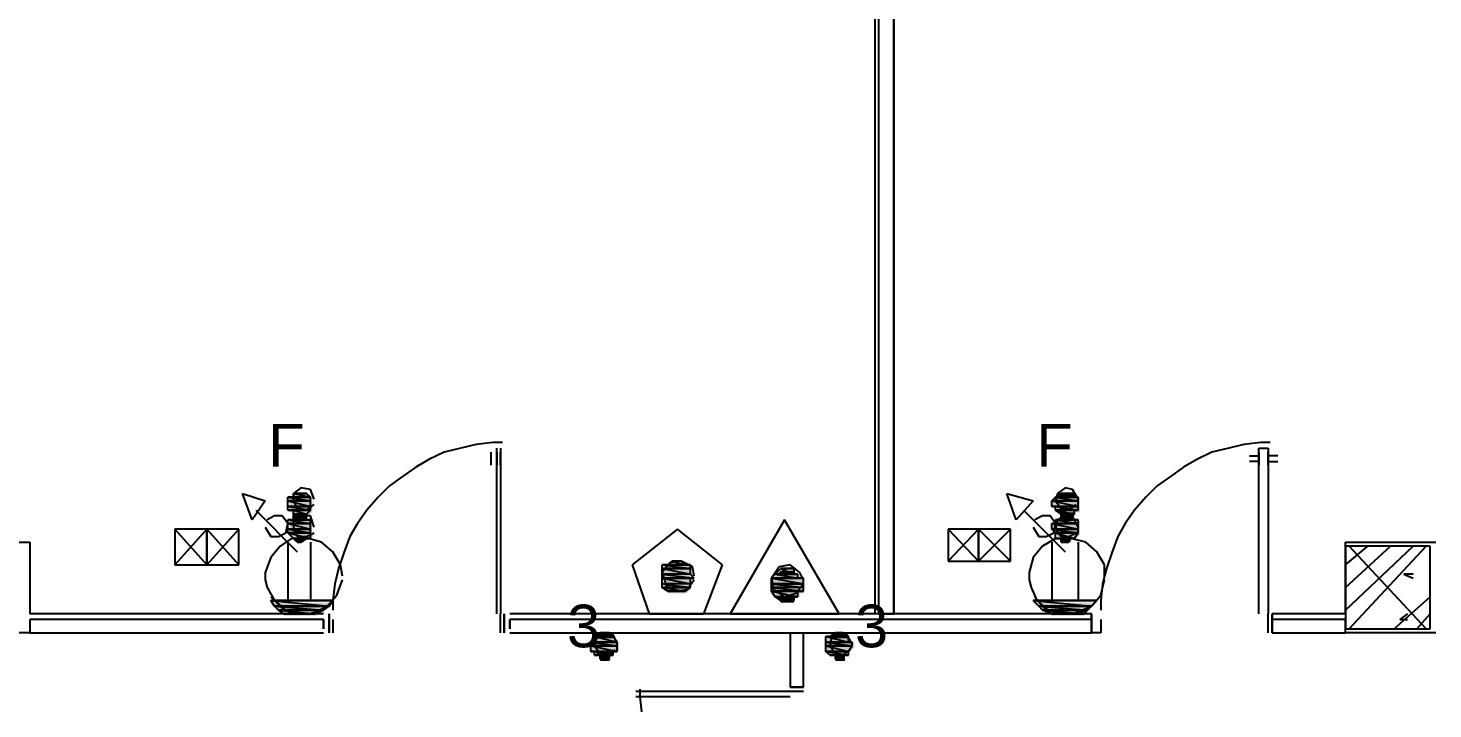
# Model space of a CAD drawing. Header units: millimetres. Extents: x 5 to 415, y 48 to 251.
# Drawn here: x 210.45 to 223.62, y 223.83 to 230.21 of the extents above; entities that cross this region are included whole.
import ezdxf

# ---------------------------------------------------------------- set-up
doc = ezdxf.new("R2010")
doc.units = ezdxf.units.MM
for name, color, linetype in [('H', 7, 'Continuous'), ('P', 7, 'Continuous'), ('T', 7, 'Continuous')]:
    doc.layers.add(name, color=color, linetype=linetype)

msp = doc.modelspace()

# ---------------------------------------------------------------- hatches: boundary and pattern name
at = {"layer": 'H', "linetype": 'Continuous'}
for points in [[(212.937, 225.813), (212.937, 225.848), (213.06, 225.848), (213.113, 225.813), (212.937, 225.813)], [(220.098, 225.813), (220.133, 225.848), (220.257, 225.848), (220.257, 225.813), (220.098, 225.813)], [(212.901, 225.76), (212.901, 225.813), (213.113, 225.813), (213.113, 225.76), (212.901, 225.76)], [(212.901, 225.725), (212.901, 225.76), (213.113, 225.76), (213.113, 225.725), (212.901, 225.725)], [(212.901, 225.672), (212.901, 225.725), (213.113, 225.725), (213.113, 225.672), (212.901, 225.672)], [(220.045, 225.76), (220.098, 225.813), (220.31, 225.813), (220.31, 225.76), (220.045, 225.76)], [(220.045, 225.725), (220.045, 225.76), (220.31, 225.76), (220.31, 225.725), (220.045, 225.725)], [(220.098, 225.672), (220.098, 225.725), (220.31, 225.725), (220.31, 225.672), (220.098, 225.672)], [(212.901, 225.548), (212.901, 225.601), (213.113, 225.601), (213.113, 225.548), (212.901, 225.548)], [(212.937, 225.637), (212.937, 225.672), (213.113, 225.672), (213.06, 225.637), (212.937, 225.637)], [(212.937, 225.601), (212.937, 225.637), (213.06, 225.637), (213.06, 225.601), (212.937, 225.601)], [(220.133, 225.637), (220.098, 225.672), (220.257, 225.672), (220.257, 225.637), (220.133, 225.637)], [(220.098, 225.548), (220.098, 225.601), (220.31, 225.601), (220.31, 225.548), (220.098, 225.548)], [(220.133, 225.601), (220.133, 225.637), (220.222, 225.637), (220.257, 225.601), (220.133, 225.601)], [(212.901, 225.513), (212.901, 225.548), (213.113, 225.548), (213.113, 225.513), (212.901, 225.513)], [(212.901, 225.46), (212.901, 225.513), (213.113, 225.513), (213.113, 225.46), (212.901, 225.46)], [(212.937, 225.425), (212.901, 225.46), (213.113, 225.46), (213.113, 225.425), (212.937, 225.425)], [(220.045, 225.513), (220.045, 225.548), (220.31, 225.548), (220.31, 225.513), (220.045, 225.513)], [(220.098, 225.46), (220.045, 225.513), (220.31, 225.513), (220.31, 225.46), (220.098, 225.46)], [(220.098, 225.425), (220.098, 225.46), (220.31, 225.46), (220.257, 225.425), (220.098, 225.425)], [(212.972, 225.39), (212.937, 225.425), (213.06, 225.425), (213.025, 225.39), (212.972, 225.39)], [(220.133, 225.39), (220.133, 225.425), (220.222, 225.425), (220.222, 225.39), (220.133, 225.39)], [(216.412, 225.125), (216.412, 225.178), (216.658, 225.178), (216.658, 225.125), (216.412, 225.125)], [(216.447, 225.178), (216.482, 225.213), (216.57, 225.213), (216.623, 225.178), (216.447, 225.178)], [(216.412, 225.09), (216.412, 225.125), (216.658, 225.125), (216.658, 225.09), (216.412, 225.09)], [(216.412, 225.037), (216.412, 225.09), (216.658, 225.09), (216.694, 225.037), (216.412, 225.037)], [(216.412, 225.002), (216.412, 225.037), (216.658, 225.037), (216.658, 225.002), (216.412, 225.002)], [(217.417, 225.037), (217.47, 225.09), (217.682, 225.09), (217.682, 225.037), (217.417, 225.037)], [(217.417, 225.002), (217.417, 225.037), (217.717, 225.037), (217.717, 225.002), (217.417, 225.002)], [(217.47, 225.09), (217.505, 225.125), (217.629, 225.125), (217.629, 225.09), (217.47, 225.09)], [(216.412, 224.966), (216.412, 225.002), (216.658, 225.002), (216.658, 224.966), (216.412, 224.966)], [(216.447, 224.913), (216.412, 224.966), (216.658, 224.966), (216.623, 224.913), (216.447, 224.913)], [(217.417, 224.966), (217.417, 225.002), (217.717, 225.002), (217.717, 224.966), (217.417, 224.966)], [(217.417, 224.913), (217.417, 224.966), (217.717, 224.966), (217.717, 224.913), (217.417, 224.913)], [(217.47, 224.878), (217.417, 224.913), (217.682, 224.913), (217.682, 224.878), (217.47, 224.878)], [(212.76, 224.79), (212.725, 224.825), (213.307, 224.825), (213.272, 224.79), (212.76, 224.79)], [(212.813, 224.755), (212.76, 224.79), (213.272, 224.79), (213.237, 224.755), (212.813, 224.755)], [(217.505, 224.825), (217.47, 224.878), (217.629, 224.878), (217.629, 224.825), (217.505, 224.825)], [(219.922, 224.79), (219.869, 224.825), (220.468, 224.825), (220.433, 224.79), (219.922, 224.79)], [(219.957, 224.755), (219.922, 224.79), (220.433, 224.79), (220.38, 224.755), (219.957, 224.755)], [(212.848, 224.702), (212.813, 224.755), (213.237, 224.755), (213.148, 224.702), (212.848, 224.702)], [(220.045, 224.702), (219.957, 224.755), (220.38, 224.755), (220.345, 224.702), (220.045, 224.702)], [(215.777, 224.49), (215.812, 224.543), (215.9, 224.543), (215.935, 224.49), (215.777, 224.49)], [(217.981, 224.49), (218.017, 224.543), (218.105, 224.543), (218.14, 224.49), (217.981, 224.49)], [(215.724, 224.455), (215.777, 224.49), (215.935, 224.49), (215.988, 224.455), (215.724, 224.455)], [(215.724, 224.402), (215.724, 224.455), (215.988, 224.455), (215.988, 224.402), (215.724, 224.402)], [(215.724, 224.367), (215.724, 224.402), (215.988, 224.402), (215.988, 224.367), (215.724, 224.367)], [(217.928, 224.455), (217.928, 224.49), (218.14, 224.49), (218.14, 224.455), (217.928, 224.455)], [(217.928, 224.402), (217.928, 224.455), (218.193, 224.455), (218.193, 224.402), (217.928, 224.402)], [(217.928, 224.367), (217.928, 224.402), (218.193, 224.402), (218.14, 224.367), (217.928, 224.367)], [(215.777, 224.331), (215.777, 224.367), (215.935, 224.367), (215.935, 224.331), (215.777, 224.331)], [(215.812, 224.278), (215.812, 224.331), (215.9, 224.331), (215.9, 224.278), (215.812, 224.278)], [(217.981, 224.331), (217.928, 224.367), (218.14, 224.367), (218.14, 224.331), (217.981, 224.331)], [(218.017, 224.278), (218.017, 224.331), (218.105, 224.331), (218.105, 224.278), (218.017, 224.278)]]:
    msp.add_hatch(color=256, dxfattribs=at).paths.add_polyline_path(points)

# ---------------------------------------------------------------- linework, layer by layer
at = {"layer": 'P'}
for points in [[(218.387, 237.155), (218.387, 224.719)], [(218.422, 237.155), (218.422, 224.719)], [(218.563, 224.719), (218.563, 237.155)], [(218.563, 237.155), (218.563, 224.719)], [(214.348, 226.236), (214.207, 226.166)], [(214.507, 226.272), (214.348, 226.236)], [(214.648, 226.307), (214.507, 226.272)], [(214.806, 226.325), (214.648, 226.307)], [(214.789, 226.113), (214.789, 226.236)], [(214.895, 226.325), (214.806, 226.325)], [(214.842, 224.719), (214.842, 226.272)], [(214.842, 224.719), (214.842, 226.272)], [(214.842, 226.236), (214.842, 226.113)], [(214.877, 226.272), (214.877, 224.719)], [(214.877, 226.272), (214.877, 224.719)], [(214.877, 226.113), (214.877, 226.236)], [(214.877, 226.236), (214.877, 226.113)], [(221.544, 226.236), (221.403, 226.166)], [(221.703, 226.272), (221.544, 226.236)], [(221.844, 226.307), (221.703, 226.272)], [(222.003, 226.325), (221.844, 226.307)], [(221.985, 224.719), (221.985, 226.272)], [(221.985, 226.272), (222.074, 226.272)], [(221.985, 224.719), (221.985, 226.272)], [(221.985, 226.272), (222.074, 226.272)], [(221.985, 226.113), (221.985, 226.236)], [(221.985, 226.236), (221.985, 226.113)], [(222.091, 226.325), (222.003, 226.325)], [(222.074, 226.272), (222.074, 224.719)], [(222.074, 226.272), (222.074, 224.719)], [(222.074, 226.113), (222.074, 226.236)], [(222.074, 226.236), (222.074, 226.113)], [(214.083, 226.095), (213.96, 226.007)], [(214.207, 226.166), (214.083, 226.095)], [(221.28, 226.095), (221.156, 226.007)], [(221.403, 226.166), (221.28, 226.095)], [(221.897, 226.201), (221.985, 226.201)], [(221.985, 226.148), (221.897, 226.148)], [(222.162, 226.201), (222.074, 226.201)], [(222.074, 226.148), (222.162, 226.148)], [(213.96, 226.007), (213.836, 225.919)], [(221.156, 226.007), (221.033, 225.919)], [(212.46, 225.848), (212.672, 225.778)], [(212.549, 225.601), (212.46, 225.848)], [(213.007, 225.901), (212.937, 225.848)], [(212.937, 225.848), (212.937, 225.778)], [(213.06, 225.848), (212.937, 225.848)], [(212.937, 225.848), (212.972, 225.848)], [(213.06, 225.848), (212.937, 225.848)], [(212.937, 225.848), (213.06, 225.848)], [(212.937, 225.848), (213.06, 225.848)], [(213.06, 225.848), (212.937, 225.848)], [(213.06, 225.848), (212.937, 225.848)], [(212.937, 225.848), (213.095, 225.813)], [(212.937, 225.848), (213.095, 225.813)], [(212.937, 225.813), (212.937, 225.848)], [(212.972, 225.848), (213.007, 225.848)], [(213.007, 225.848), (212.972, 225.848)], [(213.007, 225.848), (212.972, 225.848)], [(212.972, 225.848), (213.007, 225.848)], [(212.972, 225.848), (213.06, 225.848)], [(213.095, 225.884), (213.007, 225.901)], [(213.007, 225.848), (213.06, 225.848)], [(213.06, 225.848), (213.007, 225.848)], [(213.06, 225.848), (213.06, 225.848)], [(213.06, 225.848), (213.06, 225.848)], [(213.095, 225.813), (213.06, 225.848)], [(213.131, 225.795), (213.095, 225.884)], [(213.836, 225.919), (213.73, 225.813)], [(219.622, 225.848), (219.869, 225.778)], [(219.71, 225.601), (219.622, 225.848)], [(220.098, 225.848), (220.08, 225.778)], [(220.08, 225.813), (220.133, 225.848)], [(220.169, 225.901), (220.098, 225.848)], [(220.169, 225.848), (220.133, 225.848)], [(220.133, 225.848), (220.169, 225.848)], [(220.204, 225.848), (220.133, 225.848)], [(220.133, 225.848), (220.204, 225.848)], [(220.133, 225.848), (220.204, 225.848)], [(220.204, 225.848), (220.133, 225.848)], [(220.257, 225.848), (220.133, 225.848)], [(220.133, 225.848), (220.257, 225.848)], [(220.257, 225.848), (220.133, 225.848)], [(220.133, 225.848), (220.204, 225.848)], [(220.257, 225.848), (220.133, 225.848)], [(220.133, 225.848), (220.257, 225.813)], [(220.133, 225.848), (220.257, 225.813)], [(220.239, 225.884), (220.169, 225.901)], [(220.204, 225.848), (220.204, 225.848)], [(220.204, 225.848), (220.204, 225.848)], [(220.204, 225.848), (220.204, 225.848)], [(220.204, 225.848), (220.204, 225.848)], [(220.204, 225.848), (220.257, 225.848)], [(220.292, 225.795), (220.239, 225.884)], [(220.257, 225.813), (220.257, 225.848)], [(221.033, 225.919), (220.927, 225.813)], [(212.672, 225.778), (212.549, 225.601)], [(212.937, 225.813), (212.884, 225.813)], [(212.884, 225.813), (213.095, 225.813)], [(213.095, 225.813), (212.884, 225.813)], [(212.884, 225.813), (213.095, 225.813)], [(213.095, 225.813), (212.884, 225.813)], [(212.884, 225.813), (213.095, 225.813)], [(213.095, 225.813), (212.884, 225.813)], [(212.884, 225.813), (213.095, 225.778)], [(212.884, 225.813), (213.095, 225.778)], [(212.884, 225.778), (212.884, 225.813)], [(213.095, 225.778), (212.884, 225.778)], [(213.095, 225.778), (212.884, 225.778)], [(212.884, 225.778), (213.095, 225.778)], [(212.884, 225.778), (213.095, 225.778)], [(213.095, 225.778), (212.884, 225.778)], [(213.095, 225.778), (212.884, 225.778)], [(212.884, 225.778), (213.095, 225.725)], [(212.884, 225.778), (213.095, 225.725)], [(212.884, 225.725), (212.884, 225.778)], [(213.095, 225.725), (212.884, 225.725)], [(213.095, 225.725), (212.884, 225.725)], [(212.884, 225.725), (213.095, 225.725)], [(212.884, 225.725), (213.095, 225.725)], [(213.095, 225.725), (212.884, 225.725)], [(213.095, 225.725), (212.884, 225.725)], [(212.884, 225.725), (213.095, 225.69)], [(212.884, 225.725), (213.095, 225.69)], [(212.884, 225.69), (212.884, 225.725)], [(213.095, 225.813), (212.937, 225.813)], [(213.095, 225.813), (212.937, 225.813)], [(212.937, 225.813), (213.095, 225.813)], [(213.095, 225.813), (212.937, 225.813)], [(212.937, 225.778), (212.972, 225.707)], [(212.972, 225.707), (213.06, 225.69)], [(213.06, 225.69), (213.131, 225.743)], [(213.095, 225.813), (213.095, 225.813)], [(213.095, 225.813), (213.095, 225.813)], [(213.095, 225.778), (213.095, 225.813)], [(213.095, 225.778), (213.095, 225.778)], [(213.095, 225.778), (213.095, 225.778)], [(213.095, 225.725), (213.095, 225.778)], [(213.095, 225.725), (213.095, 225.725)], [(213.095, 225.725), (213.095, 225.725)], [(213.095, 225.69), (213.095, 225.725)], [(213.73, 225.813), (213.625, 225.69)], [(219.869, 225.778), (219.71, 225.601)], [(220.045, 225.778), (220.08, 225.813)], [(220.292, 225.778), (220.045, 225.778)], [(220.292, 225.778), (220.045, 225.778)], [(220.045, 225.778), (220.292, 225.778)], [(220.045, 225.778), (220.292, 225.778)], [(220.292, 225.778), (220.045, 225.778)], [(220.292, 225.778), (220.045, 225.778)], [(220.045, 225.778), (220.292, 225.725)], [(220.045, 225.778), (220.292, 225.725)], [(220.045, 225.725), (220.045, 225.778)], [(220.292, 225.725), (220.045, 225.725)], [(220.292, 225.725), (220.045, 225.725)], [(220.045, 225.725), (220.08, 225.725)], [(220.045, 225.725), (220.292, 225.725)], [(220.292, 225.725), (220.045, 225.725)], [(220.257, 225.813), (220.08, 225.813)], [(220.292, 225.813), (220.08, 225.813)], [(220.08, 225.813), (220.292, 225.813)], [(220.08, 225.813), (220.292, 225.813)], [(220.292, 225.813), (220.08, 225.813)], [(220.292, 225.813), (220.08, 225.813)], [(220.08, 225.813), (220.292, 225.813)], [(220.292, 225.813), (220.08, 225.813)], [(220.08, 225.813), (220.257, 225.813)], [(220.292, 225.813), (220.08, 225.813)], [(220.08, 225.813), (220.292, 225.778)], [(220.08, 225.813), (220.292, 225.778)], [(220.08, 225.778), (220.133, 225.707)], [(220.08, 225.725), (220.292, 225.725)], [(220.292, 225.725), (220.08, 225.725)], [(220.08, 225.725), (220.292, 225.69)], [(220.08, 225.725), (220.292, 225.69)], [(220.08, 225.69), (220.08, 225.725)], [(220.133, 225.707), (220.204, 225.69)], [(220.204, 225.69), (220.274, 225.743)], [(220.257, 225.813), (220.292, 225.813)], [(220.292, 225.813), (220.292, 225.813)], [(220.292, 225.813), (220.292, 225.813)], [(220.292, 225.778), (220.292, 225.813)], [(220.292, 225.778), (220.292, 225.778)], [(220.292, 225.778), (220.292, 225.778)], [(220.292, 225.725), (220.292, 225.778)], [(220.292, 225.725), (220.292, 225.725)], [(220.292, 225.69), (220.292, 225.725)], [(220.927, 225.813), (220.821, 225.69)], [(212.584, 225.69), (212.972, 225.302)], [(212.76, 225.637), (212.69, 225.601)], [(212.831, 225.637), (212.76, 225.637)], [(212.884, 225.566), (212.831, 225.637)], [(212.866, 225.478), (212.884, 225.566)], [(213.095, 225.69), (212.884, 225.69)], [(213.095, 225.69), (212.884, 225.69)], [(212.884, 225.69), (212.937, 225.69)], [(212.884, 225.69), (213.095, 225.69)], [(213.095, 225.69), (212.884, 225.69)], [(213.095, 225.601), (212.884, 225.601)], [(212.884, 225.601), (212.937, 225.601)], [(213.095, 225.601), (212.884, 225.601)], [(212.884, 225.601), (213.095, 225.566)], [(212.884, 225.601), (213.095, 225.566)], [(212.884, 225.566), (212.884, 225.601)], [(213.095, 225.566), (212.884, 225.566)], [(213.095, 225.566), (212.884, 225.566)], [(212.884, 225.566), (213.095, 225.566)], [(212.884, 225.566), (213.095, 225.566)], [(213.095, 225.566), (212.884, 225.566)], [(213.095, 225.566), (212.884, 225.566)], [(212.884, 225.566), (213.095, 225.513)], [(212.884, 225.566), (213.095, 225.513)], [(212.884, 225.513), (212.884, 225.566)], [(212.937, 225.69), (213.095, 225.69)], [(213.095, 225.69), (212.937, 225.69)], [(212.937, 225.69), (213.06, 225.654)], [(212.937, 225.69), (213.06, 225.654)], [(212.937, 225.654), (212.937, 225.69)], [(213.06, 225.654), (212.937, 225.654)], [(212.937, 225.654), (212.972, 225.654)], [(213.06, 225.654), (212.937, 225.654)], [(212.937, 225.654), (213.06, 225.601)], [(212.937, 225.654), (213.06, 225.601)], [(212.937, 225.601), (212.937, 225.654)], [(213.06, 225.654), (212.937, 225.654)], [(213.06, 225.654), (212.937, 225.654)], [(212.937, 225.654), (213.06, 225.654)], [(212.937, 225.654), (213.06, 225.654)], [(213.06, 225.654), (212.937, 225.654)], [(213.06, 225.654), (212.937, 225.654)], [(212.937, 225.654), (213.007, 225.654)], [(212.937, 225.654), (213.007, 225.654)], [(212.972, 225.654), (212.937, 225.654)], [(213.007, 225.637), (212.937, 225.601)], [(212.937, 225.601), (212.937, 225.513)], [(213.06, 225.601), (212.937, 225.601)], [(213.095, 225.601), (212.937, 225.601)], [(212.937, 225.601), (213.095, 225.601)], [(213.095, 225.601), (212.937, 225.601)], [(212.937, 225.601), (213.06, 225.601)], [(213.095, 225.601), (212.937, 225.601)], [(212.937, 225.601), (213.095, 225.601)], [(212.937, 225.601), (213.095, 225.601)], [(212.972, 225.654), (213.007, 225.654)], [(213.007, 225.654), (212.972, 225.654)], [(213.007, 225.654), (212.972, 225.654)], [(212.972, 225.654), (213.007, 225.654)], [(212.972, 225.654), (213.06, 225.654)], [(213.007, 225.654), (212.972, 225.654)], [(212.972, 225.654), (213.007, 225.654)], [(213.007, 225.654), (212.972, 225.654)], [(213.007, 225.654), (213.06, 225.654)], [(213.06, 225.654), (213.007, 225.654)], [(213.007, 225.654), (213.06, 225.654)], [(213.007, 225.654), (213.007, 225.654)], [(213.007, 225.654), (213.007, 225.654)], [(213.095, 225.637), (213.007, 225.637)], [(213.06, 225.654), (213.095, 225.69)], [(213.06, 225.601), (213.06, 225.654)], [(213.06, 225.654), (213.06, 225.654)], [(213.06, 225.654), (213.06, 225.654)], [(213.06, 225.601), (213.095, 225.601)], [(213.095, 225.69), (213.095, 225.69)], [(213.131, 225.531), (213.095, 225.637)], [(213.095, 225.601), (213.095, 225.601)], [(213.095, 225.566), (213.095, 225.601)], [(213.095, 225.566), (213.095, 225.566)], [(213.095, 225.566), (213.095, 225.566)], [(213.095, 225.513), (213.095, 225.566)], [(213.536, 225.566), (213.466, 225.443)], [(213.625, 225.69), (213.536, 225.566)], [(217.54, 225.601), (217.029, 224.719)], [(218.052, 224.719), (217.54, 225.601)], [(219.781, 225.69), (220.169, 225.302)], [(219.957, 225.637), (219.886, 225.601)], [(220.028, 225.637), (219.957, 225.637)], [(220.08, 225.566), (220.028, 225.637)], [(220.08, 225.566), (220.045, 225.566)], [(220.045, 225.566), (220.292, 225.566)], [(220.292, 225.566), (220.045, 225.566)], [(220.045, 225.566), (220.292, 225.513)], [(220.045, 225.566), (220.292, 225.513)], [(220.045, 225.513), (220.045, 225.566)], [(220.063, 225.478), (220.08, 225.566)], [(220.292, 225.69), (220.08, 225.69)], [(220.257, 225.69), (220.08, 225.69)], [(220.08, 225.69), (220.257, 225.69)], [(220.257, 225.69), (220.08, 225.69)], [(220.08, 225.69), (220.292, 225.69)], [(220.257, 225.69), (220.08, 225.69)], [(220.08, 225.69), (220.257, 225.654)], [(220.08, 225.69), (220.257, 225.654)], [(220.133, 225.654), (220.08, 225.69)], [(220.098, 225.601), (220.08, 225.513)], [(220.133, 225.601), (220.08, 225.601)], [(220.08, 225.601), (220.257, 225.601)], [(220.292, 225.601), (220.08, 225.601)], [(220.08, 225.601), (220.292, 225.601)], [(220.292, 225.601), (220.08, 225.601)], [(220.08, 225.601), (220.257, 225.601)], [(220.292, 225.601), (220.08, 225.601)], [(220.08, 225.601), (220.292, 225.566)], [(220.08, 225.601), (220.292, 225.566)], [(220.08, 225.566), (220.08, 225.601)], [(220.292, 225.566), (220.08, 225.566)], [(220.292, 225.566), (220.08, 225.566)], [(220.08, 225.566), (220.292, 225.566)], [(220.292, 225.566), (220.08, 225.566)], [(220.169, 225.637), (220.098, 225.601)], [(220.169, 225.654), (220.133, 225.654)], [(220.133, 225.654), (220.169, 225.654)], [(220.204, 225.654), (220.133, 225.654)], [(220.133, 225.654), (220.204, 225.654)], [(220.133, 225.654), (220.204, 225.654)], [(220.204, 225.654), (220.133, 225.654)], [(220.204, 225.654), (220.133, 225.654)], [(220.133, 225.654), (220.257, 225.601)], [(220.133, 225.654), (220.257, 225.601)], [(220.133, 225.601), (220.133, 225.654)], [(220.257, 225.654), (220.133, 225.654)], [(220.204, 225.654), (220.133, 225.654)], [(220.133, 225.654), (220.204, 225.654)], [(220.133, 225.654), (220.204, 225.654)], [(220.204, 225.654), (220.133, 225.654)], [(220.204, 225.654), (220.133, 225.654)], [(220.133, 225.654), (220.204, 225.654)], [(220.204, 225.654), (220.133, 225.654)], [(220.133, 225.654), (220.257, 225.654)], [(220.169, 225.654), (220.133, 225.654)], [(220.133, 225.654), (220.169, 225.654)], [(220.257, 225.601), (220.133, 225.601)], [(220.257, 225.601), (220.133, 225.601)], [(220.133, 225.601), (220.257, 225.601)], [(220.257, 225.601), (220.133, 225.601)], [(220.169, 225.654), (220.204, 225.654)], [(220.204, 225.654), (220.169, 225.654)], [(220.239, 225.637), (220.169, 225.637)], [(220.204, 225.654), (220.204, 225.654)], [(220.204, 225.654), (220.204, 225.654)], [(220.204, 225.654), (220.204, 225.654)], [(220.204, 225.654), (220.204, 225.654)], [(220.257, 225.601), (220.204, 225.654)], [(220.204, 225.654), (220.204, 225.654)], [(220.204, 225.654), (220.204, 225.654)], [(220.257, 225.654), (220.204, 225.654)], [(220.292, 225.531), (220.239, 225.637)], [(220.292, 225.69), (220.257, 225.69)], [(220.257, 225.654), (220.257, 225.69)], [(220.257, 225.601), (220.257, 225.601)], [(220.257, 225.601), (220.292, 225.601)], [(220.292, 225.566), (220.292, 225.601)], [(220.292, 225.566), (220.292, 225.566)], [(220.292, 225.513), (220.292, 225.566)], [(220.733, 225.566), (220.663, 225.443)], [(220.821, 225.69), (220.733, 225.566)], [(212.125, 225.513), (211.825, 225.513)], [(211.825, 225.513), (211.825, 225.178)], [(211.825, 225.513), (212.125, 225.178)], [(212.125, 225.513), (211.825, 225.178)], [(212.425, 225.513), (212.125, 225.513)], [(212.125, 225.513), (212.125, 225.178)], [(212.125, 225.513), (212.425, 225.178)], [(212.425, 225.513), (212.125, 225.178)], [(212.125, 225.178), (212.125, 225.513)], [(212.425, 225.178), (212.425, 225.513)], [(212.672, 225.531), (212.725, 225.443)], [(212.725, 225.443), (212.796, 225.443)], [(212.796, 225.443), (212.866, 225.478)], [(213.095, 225.513), (212.884, 225.513)], [(213.095, 225.513), (212.884, 225.513)], [(212.884, 225.513), (213.095, 225.513)], [(212.884, 225.513), (213.095, 225.513)], [(213.095, 225.513), (212.884, 225.513)], [(213.095, 225.513), (212.884, 225.513)], [(212.884, 225.513), (213.095, 225.478)], [(212.884, 225.513), (213.095, 225.478)], [(212.884, 225.478), (212.884, 225.513)], [(213.095, 225.478), (212.884, 225.478)], [(213.095, 225.478), (212.884, 225.478)], [(212.884, 225.478), (213.095, 225.478)], [(212.884, 225.478), (213.095, 225.478)], [(213.095, 225.478), (212.884, 225.478)], [(213.095, 225.478), (212.884, 225.478)], [(212.884, 225.478), (213.095, 225.425)], [(212.884, 225.478), (213.095, 225.425)], [(212.937, 225.425), (212.884, 225.478)], [(212.937, 225.513), (212.972, 225.443)], [(212.972, 225.443), (213.06, 225.443)], [(213.06, 225.443), (213.131, 225.478)], [(213.095, 225.513), (213.095, 225.513)], [(213.095, 225.513), (213.095, 225.513)], [(213.095, 225.478), (213.095, 225.513)], [(213.095, 225.478), (213.095, 225.478)], [(213.095, 225.478), (213.095, 225.478)], [(213.095, 225.425), (213.095, 225.478)], [(213.466, 225.443), (213.413, 225.302)], [(216.535, 225.513), (216.112, 225.178)], [(216.958, 225.178), (216.535, 225.513)], [(219.357, 225.513), (219.075, 225.513)], [(219.075, 225.513), (219.075, 225.213)], [(219.075, 225.513), (219.357, 225.213)], [(219.357, 225.513), (219.075, 225.213)], [(219.657, 225.513), (219.357, 225.513)], [(219.357, 225.513), (219.357, 225.213)], [(219.357, 225.513), (219.657, 225.213)], [(219.657, 225.513), (219.357, 225.213)], [(219.357, 225.213), (219.357, 225.513)], [(219.657, 225.213), (219.657, 225.513)], [(219.869, 225.531), (219.922, 225.443)], [(219.922, 225.443), (219.992, 225.443)], [(219.992, 225.443), (220.063, 225.478)], [(220.292, 225.513), (220.045, 225.513)], [(220.292, 225.513), (220.045, 225.513)], [(220.045, 225.513), (220.292, 225.513)], [(220.045, 225.513), (220.292, 225.513)], [(220.292, 225.513), (220.045, 225.513)], [(220.292, 225.513), (220.045, 225.513)], [(220.045, 225.513), (220.292, 225.478)], [(220.045, 225.513), (220.292, 225.478)], [(220.08, 225.478), (220.045, 225.513)], [(220.08, 225.513), (220.133, 225.443)], [(220.292, 225.478), (220.08, 225.478)], [(220.292, 225.478), (220.08, 225.478)], [(220.08, 225.478), (220.292, 225.478)], [(220.08, 225.478), (220.292, 225.478)], [(220.292, 225.478), (220.08, 225.478)], [(220.292, 225.478), (220.08, 225.478)], [(220.08, 225.478), (220.257, 225.425)], [(220.08, 225.478), (220.257, 225.425)], [(220.08, 225.425), (220.08, 225.478)], [(220.133, 225.443), (220.204, 225.443)], [(220.204, 225.443), (220.274, 225.478)], [(220.257, 225.425), (220.292, 225.478)], [(220.292, 225.513), (220.292, 225.513)], [(220.292, 225.513), (220.292, 225.513)], [(220.292, 225.478), (220.292, 225.513)], [(220.292, 225.478), (220.292, 225.478)], [(220.292, 225.478), (220.292, 225.478)], [(220.663, 225.443), (220.61, 225.302)], [(209.832, 225.39), (210.467, 225.39)], [(210.467, 225.39), (210.467, 224.719)], [(212.813, 225.354), (212.725, 225.249)], [(212.813, 225.354), (212.725, 225.249)], [(212.919, 225.425), (212.813, 225.354)], [(212.919, 225.425), (212.813, 225.354)], [(212.884, 225.39), (212.884, 224.843)], [(212.99, 225.425), (212.919, 225.425)], [(212.99, 225.425), (212.919, 225.425)], [(213.095, 225.425), (212.937, 225.425)], [(213.06, 225.425), (212.937, 225.425)], [(212.937, 225.425), (213.06, 225.425)], [(212.937, 225.425), (213.06, 225.425)], [(213.06, 225.425), (212.937, 225.425)], [(213.06, 225.425), (212.937, 225.425)], [(212.937, 225.425), (213.06, 225.425)], [(213.06, 225.425), (212.937, 225.425)], [(212.937, 225.425), (213.095, 225.425)], [(213.06, 225.425), (212.937, 225.425)], [(212.937, 225.425), (213.007, 225.39)], [(212.937, 225.425), (213.007, 225.39)], [(212.972, 225.39), (212.937, 225.425)], [(213.007, 225.39), (212.972, 225.39)], [(212.972, 225.39), (213.007, 225.39)], [(213.007, 225.39), (212.972, 225.39)], [(213.078, 225.425), (212.99, 225.425)], [(213.078, 225.425), (212.99, 225.425)], [(213.007, 225.39), (213.06, 225.425)], [(213.007, 225.39), (213.007, 225.39)], [(213.007, 225.39), (213.007, 225.39)], [(213.06, 225.425), (213.06, 225.425)], [(213.06, 225.425), (213.06, 225.425)], [(213.095, 225.425), (213.06, 225.425)], [(213.201, 225.39), (213.078, 225.425)], [(213.201, 225.39), (213.078, 225.425)], [(213.095, 225.39), (213.095, 224.843)], [(213.307, 225.302), (213.201, 225.39)], [(213.307, 225.302), (213.201, 225.39)], [(213.378, 225.178), (213.307, 225.302)], [(213.378, 225.178), (213.307, 225.302)], [(213.413, 225.302), (213.36, 225.143)], [(219.957, 225.354), (219.869, 225.249)], [(219.957, 225.354), (219.869, 225.249)], [(220.08, 225.425), (219.957, 225.354)], [(220.08, 225.425), (219.957, 225.354)], [(220.045, 225.39), (220.045, 224.843)], [(220.151, 225.425), (220.08, 225.425)], [(220.151, 225.425), (220.08, 225.425)], [(220.257, 225.425), (220.08, 225.425)], [(220.257, 225.425), (220.08, 225.425)], [(220.08, 225.425), (220.133, 225.425)], [(220.08, 225.425), (220.257, 225.425)], [(220.257, 225.425), (220.08, 225.425)], [(220.133, 225.425), (220.257, 225.425)], [(220.204, 225.425), (220.133, 225.425)], [(220.133, 225.425), (220.204, 225.425)], [(220.204, 225.425), (220.133, 225.425)], [(220.133, 225.425), (220.257, 225.425)], [(220.204, 225.425), (220.133, 225.425)], [(220.133, 225.425), (220.204, 225.39)], [(220.133, 225.425), (220.204, 225.39)], [(220.133, 225.39), (220.133, 225.425)], [(220.204, 225.39), (220.133, 225.39)], [(220.169, 225.39), (220.133, 225.39)], [(220.133, 225.39), (220.169, 225.39)], [(220.222, 225.425), (220.151, 225.425)], [(220.222, 225.425), (220.151, 225.425)], [(220.169, 225.39), (220.204, 225.39)], [(220.204, 225.39), (220.169, 225.39)], [(220.257, 225.425), (220.204, 225.425)], [(220.204, 225.39), (220.204, 225.425)], [(220.363, 225.39), (220.222, 225.425)], [(220.363, 225.39), (220.222, 225.425)], [(220.257, 225.425), (220.257, 225.425)], [(220.292, 225.39), (220.292, 224.843)], [(220.468, 225.302), (220.363, 225.39)], [(220.468, 225.302), (220.363, 225.39)], [(220.539, 225.178), (220.468, 225.302)], [(220.539, 225.178), (220.468, 225.302)], [(220.61, 225.302), (220.557, 225.143)], [(222.797, 224.719), (222.797, 225.39)], [(222.797, 225.39), (223.643, 225.39)], [(222.797, 225.178), (223.008, 225.354)], [(222.797, 224.966), (223.22, 225.354)], [(222.797, 224.755), (223.432, 225.354)], [(222.797, 225.354), (222.797, 224.578)], [(223.591, 225.354), (222.797, 225.354)], [(223.555, 224.578), (222.832, 225.354)], [(222.832, 224.578), (223.555, 225.354)], [(223.591, 224.578), (223.591, 225.354)], [(211.825, 225.178), (212.125, 225.178)], [(212.125, 225.178), (212.425, 225.178)], [(212.725, 225.249), (212.672, 225.108)], [(212.725, 225.249), (212.672, 225.108)], [(213.395, 225.072), (213.378, 225.178)], [(213.395, 225.072), (213.378, 225.178)], [(216.112, 225.178), (216.27, 224.719)], [(216.464, 225.196), (216.394, 225.108)], [(216.658, 225.178), (216.394, 225.178)], [(216.394, 225.178), (216.447, 225.178)], [(216.658, 225.178), (216.394, 225.178)], [(216.394, 225.178), (216.658, 225.143)], [(216.394, 225.178), (216.658, 225.143)], [(216.394, 225.143), (216.394, 225.178)], [(216.447, 225.178), (216.482, 225.213)], [(216.606, 225.178), (216.447, 225.178)], [(216.606, 225.178), (216.447, 225.178)], [(216.447, 225.178), (216.606, 225.178)], [(216.447, 225.178), (216.606, 225.178)], [(216.606, 225.178), (216.447, 225.178)], [(216.606, 225.178), (216.447, 225.178)], [(216.447, 225.178), (216.658, 225.178)], [(216.447, 225.178), (216.658, 225.178)], [(216.57, 225.213), (216.464, 225.196)], [(216.535, 225.213), (216.482, 225.213)], [(216.482, 225.213), (216.535, 225.213)], [(216.57, 225.213), (216.482, 225.213)], [(216.482, 225.213), (216.606, 225.178)], [(216.482, 225.213), (216.606, 225.178)], [(216.676, 225.16), (216.57, 225.213)], [(216.57, 225.213), (216.57, 225.213)], [(216.57, 225.213), (216.57, 225.213)], [(216.606, 225.178), (216.57, 225.213)], [(216.606, 225.178), (216.606, 225.178)], [(216.606, 225.178), (216.606, 225.178)], [(216.658, 225.178), (216.606, 225.178)], [(216.658, 225.143), (216.658, 225.178)], [(216.782, 224.719), (216.958, 225.178)], [(217.593, 225.178), (217.488, 225.16)], [(217.682, 225.108), (217.593, 225.178)], [(219.075, 225.213), (219.357, 225.213)], [(219.357, 225.213), (219.657, 225.213)], [(219.869, 225.249), (219.833, 225.108)], [(219.869, 225.249), (219.833, 225.108)], [(220.539, 225.072), (220.539, 225.178)], [(220.539, 225.072), (220.539, 225.178)], [(212.672, 225.108), (212.672, 225.037)], [(212.672, 225.108), (212.672, 225.037)], [(212.672, 225.037), (212.69, 224.966)], [(212.672, 225.037), (212.69, 224.966)], [(213.36, 225.143), (213.325, 225.002)], [(213.342, 224.896), (213.395, 225.037)], [(213.342, 224.896), (213.395, 225.037)], [(216.658, 225.143), (216.394, 225.143)], [(216.658, 225.143), (216.394, 225.143)], [(216.394, 225.143), (216.658, 225.143)], [(216.394, 225.143), (216.658, 225.143)], [(216.658, 225.143), (216.394, 225.143)], [(216.658, 225.143), (216.394, 225.143)], [(216.394, 225.143), (216.658, 225.09)], [(216.394, 225.143), (216.658, 225.09)], [(216.394, 225.09), (216.394, 225.143)], [(216.394, 225.108), (216.429, 224.984)], [(216.658, 225.09), (216.394, 225.09)], [(216.658, 225.09), (216.394, 225.09)], [(216.394, 225.09), (216.694, 225.055)], [(216.394, 225.09), (216.694, 225.055)], [(216.394, 225.055), (216.394, 225.09)], [(216.694, 225.055), (216.394, 225.055)], [(216.658, 225.055), (216.394, 225.055)], [(216.394, 225.055), (216.658, 225.055)], [(216.658, 225.055), (216.394, 225.055)], [(216.394, 225.055), (216.694, 225.055)], [(216.658, 225.055), (216.394, 225.055)], [(216.394, 225.055), (216.658, 225.002)], [(216.394, 225.055), (216.658, 225.002)], [(216.394, 225.002), (216.394, 225.055)], [(216.623, 224.949), (216.694, 225.037)], [(216.658, 225.143), (216.658, 225.143)], [(216.658, 225.143), (216.658, 225.143)], [(216.658, 225.09), (216.658, 225.143)], [(216.694, 225.055), (216.658, 225.09)], [(216.694, 225.055), (216.658, 225.055)], [(216.658, 225.002), (216.658, 225.055)], [(216.694, 225.072), (216.676, 225.16)], [(217.488, 225.16), (217.417, 225.055)], [(217.417, 225.055), (217.452, 225.09)], [(217.417, 225.055), (217.435, 224.949)], [(217.664, 225.055), (217.417, 225.055)], [(217.717, 225.055), (217.417, 225.055)], [(217.417, 225.055), (217.717, 225.055)], [(217.717, 225.055), (217.417, 225.055)], [(217.417, 225.055), (217.664, 225.055)], [(217.717, 225.055), (217.417, 225.055)], [(217.417, 225.055), (217.717, 225.002)], [(217.417, 225.055), (217.717, 225.002)], [(217.417, 225.002), (217.417, 225.055)], [(217.452, 225.09), (217.505, 225.143)], [(217.629, 225.09), (217.452, 225.09)], [(217.664, 225.09), (217.452, 225.09)], [(217.452, 225.09), (217.664, 225.09)], [(217.664, 225.09), (217.452, 225.09)], [(217.452, 225.09), (217.629, 225.09)], [(217.664, 225.09), (217.452, 225.09)], [(217.452, 225.09), (217.664, 225.055)], [(217.452, 225.09), (217.664, 225.055)], [(217.54, 225.143), (217.505, 225.143)], [(217.505, 225.143), (217.54, 225.143)], [(217.629, 225.143), (217.505, 225.143)], [(217.505, 225.143), (217.629, 225.143)], [(217.629, 225.143), (217.505, 225.143)], [(217.505, 225.143), (217.593, 225.143)], [(217.629, 225.143), (217.505, 225.143)], [(217.505, 225.143), (217.629, 225.09)], [(217.505, 225.143), (217.629, 225.09)], [(217.593, 225.143), (217.593, 225.143)], [(217.593, 225.143), (217.593, 225.143)], [(217.593, 225.143), (217.629, 225.143)], [(217.629, 225.09), (217.629, 225.143)], [(217.629, 225.09), (217.664, 225.09)], [(217.664, 225.055), (217.664, 225.09)], [(217.664, 225.055), (217.717, 225.055)], [(217.717, 225.037), (217.682, 225.108)], [(217.717, 225.002), (217.717, 225.055)], [(219.833, 225.108), (219.833, 225.037)], [(219.833, 225.108), (219.833, 225.037)], [(219.833, 225.037), (219.851, 224.966)], [(219.833, 225.037), (219.851, 224.966)], [(220.504, 224.896), (220.539, 225.037)], [(220.504, 224.896), (220.539, 225.037)], [(220.557, 225.143), (220.521, 225.002)], [(223.432, 225.09), (223.344, 225.09)], [(223.344, 225.09), (223.432, 225.055)], [(212.69, 224.966), (212.76, 224.843)], [(212.69, 224.966), (212.76, 224.843)], [(213.325, 225.002), (213.307, 224.843)], [(216.658, 225.002), (216.394, 225.002)], [(216.658, 225.002), (216.394, 225.002)], [(216.394, 225.002), (216.658, 224.966)], [(216.394, 225.002), (216.658, 224.966)], [(216.394, 224.966), (216.394, 225.002)], [(216.658, 224.966), (216.394, 224.966)], [(216.658, 224.966), (216.394, 224.966)], [(216.394, 224.966), (216.658, 224.966)], [(216.394, 224.966), (216.658, 224.966)], [(216.658, 224.966), (216.394, 224.966)], [(216.658, 224.966), (216.394, 224.966)], [(216.394, 224.966), (216.606, 224.931)], [(216.394, 224.966), (216.606, 224.931)], [(216.447, 224.931), (216.394, 224.966)], [(216.429, 224.984), (216.517, 224.931)], [(216.606, 224.931), (216.447, 224.931)], [(216.606, 224.931), (216.447, 224.931)], [(216.447, 224.931), (216.606, 224.931)], [(216.447, 224.931), (216.606, 224.931)], [(216.606, 224.931), (216.447, 224.931)], [(216.606, 224.931), (216.447, 224.931)], [(216.447, 224.931), (216.57, 224.931)], [(216.447, 224.931), (216.57, 224.931)], [(216.482, 224.931), (216.447, 224.931)], [(216.57, 224.931), (216.482, 224.931)], [(216.535, 224.931), (216.482, 224.931)], [(216.482, 224.931), (216.535, 224.931)], [(216.517, 224.931), (216.623, 224.949)], [(216.535, 224.931), (216.57, 224.931)], [(216.57, 224.931), (216.535, 224.931)], [(216.57, 224.931), (216.606, 224.931)], [(216.606, 224.931), (216.658, 224.966)], [(216.606, 224.931), (216.606, 224.931)], [(216.606, 224.931), (216.606, 224.931)], [(216.658, 224.966), (216.658, 225.002)], [(216.658, 224.966), (216.658, 224.966)], [(216.658, 224.966), (216.658, 224.966)], [(217.717, 225.002), (217.417, 225.002)], [(217.717, 225.002), (217.417, 225.002)], [(217.417, 225.002), (217.717, 225.002)], [(217.417, 225.002), (217.717, 225.002)], [(217.717, 225.002), (217.417, 225.002)], [(217.717, 225.002), (217.417, 225.002)], [(217.417, 225.002), (217.717, 224.966)], [(217.417, 225.002), (217.717, 224.966)], [(217.417, 224.966), (217.417, 225.002)], [(217.717, 224.966), (217.417, 224.966)], [(217.717, 224.966), (217.417, 224.966)], [(217.417, 224.966), (217.717, 224.931)], [(217.417, 224.966), (217.717, 224.931)], [(217.417, 224.931), (217.417, 224.966)], [(217.717, 224.931), (217.417, 224.931)], [(217.664, 224.931), (217.417, 224.931)], [(217.417, 224.931), (217.664, 224.931)], [(217.664, 224.931), (217.417, 224.931)], [(217.417, 224.931), (217.717, 224.931)], [(217.664, 224.931), (217.417, 224.931)], [(217.417, 224.931), (217.664, 224.878)], [(217.417, 224.931), (217.664, 224.878)], [(217.452, 224.878), (217.417, 224.931)], [(217.435, 224.949), (217.54, 224.878)], [(217.54, 224.878), (217.646, 224.913)], [(217.646, 224.913), (217.717, 225.002)], [(217.717, 224.931), (217.664, 224.931)], [(217.664, 224.878), (217.664, 224.931)], [(217.717, 225.002), (217.717, 225.002)], [(217.717, 225.002), (217.717, 225.002)], [(217.717, 224.966), (217.717, 225.002)], [(217.717, 224.931), (217.717, 224.966)], [(219.851, 224.966), (219.904, 224.843)], [(219.851, 224.966), (219.904, 224.843)], [(220.521, 225.002), (220.504, 224.843)], [(212.725, 224.878), (212.831, 224.772)], [(213.307, 224.843), (212.725, 224.843)], [(212.725, 224.843), (212.725, 224.843)], [(212.725, 224.843), (213.307, 224.843)], [(213.307, 224.843), (212.725, 224.843)], [(212.725, 224.843), (213.272, 224.79)], [(212.725, 224.843), (213.272, 224.79)], [(212.76, 224.79), (212.725, 224.843)], [(213.307, 224.843), (212.725, 224.843)], [(212.76, 224.843), (212.866, 224.755)], [(212.76, 224.843), (212.866, 224.755)], [(213.272, 224.79), (212.76, 224.79)], [(213.272, 224.79), (212.76, 224.79)], [(212.76, 224.79), (213.272, 224.79)], [(212.76, 224.79), (213.272, 224.79)], [(213.272, 224.79), (212.76, 224.79)], [(213.272, 224.79), (212.76, 224.79)], [(212.76, 224.79), (213.219, 224.755)], [(212.76, 224.79), (213.219, 224.755)], [(212.796, 224.755), (212.76, 224.79)], [(212.831, 224.772), (212.901, 224.737)], [(213.148, 224.737), (213.254, 224.79)], [(213.148, 224.737), (213.254, 224.79)], [(213.166, 224.737), (213.237, 224.772)], [(213.219, 224.755), (213.272, 224.79)], [(213.237, 224.772), (213.307, 224.843)], [(213.254, 224.79), (213.342, 224.896)], [(213.254, 224.79), (213.342, 224.896)], [(213.272, 224.79), (213.307, 224.843)], [(213.272, 224.79), (213.272, 224.79)], [(213.272, 224.79), (213.272, 224.79)], [(213.307, 224.843), (213.307, 224.755)], [(217.664, 224.878), (217.452, 224.878)], [(217.629, 224.878), (217.452, 224.878)], [(217.452, 224.878), (217.629, 224.878)], [(217.629, 224.878), (217.452, 224.878)], [(217.452, 224.878), (217.664, 224.878)], [(217.629, 224.878), (217.452, 224.878)], [(217.452, 224.878), (217.629, 224.843)], [(217.452, 224.878), (217.629, 224.843)], [(217.505, 224.843), (217.452, 224.878)], [(217.629, 224.843), (217.505, 224.843)], [(217.593, 224.843), (217.505, 224.843)], [(217.505, 224.843), (217.593, 224.843)], [(217.593, 224.843), (217.505, 224.843)], [(217.505, 224.843), (217.629, 224.843)], [(217.593, 224.843), (217.505, 224.843)], [(217.505, 224.843), (217.593, 224.843)], [(217.505, 224.843), (217.593, 224.843)], [(217.54, 224.843), (217.505, 224.843)], [(217.593, 224.843), (217.54, 224.843)], [(217.629, 224.843), (217.593, 224.843)], [(217.593, 224.843), (217.593, 224.843)], [(217.664, 224.878), (217.629, 224.878)], [(217.629, 224.843), (217.629, 224.878)], [(220.468, 224.843), (219.869, 224.843)], [(219.869, 224.843), (219.869, 224.843)], [(219.869, 224.843), (220.468, 224.843)], [(220.468, 224.843), (219.869, 224.843)], [(219.869, 224.843), (220.416, 224.79)], [(219.869, 224.843), (220.416, 224.79)], [(219.922, 224.79), (219.869, 224.843)], [(220.468, 224.843), (219.869, 224.843)], [(219.886, 224.878), (219.975, 224.772)], [(219.904, 224.843), (220.01, 224.755)], [(219.904, 224.843), (220.01, 224.755)], [(220.416, 224.79), (219.922, 224.79)], [(220.416, 224.79), (219.922, 224.79)], [(219.922, 224.79), (220.416, 224.79)], [(219.922, 224.79), (220.416, 224.79)], [(220.416, 224.79), (219.922, 224.79)], [(220.416, 224.79), (219.922, 224.79)], [(219.922, 224.79), (220.38, 224.755)], [(219.922, 224.79), (220.38, 224.755)], [(219.957, 224.755), (219.922, 224.79)], [(219.975, 224.772), (220.063, 224.737)], [(220.292, 224.737), (220.416, 224.79)], [(220.292, 224.737), (220.416, 224.79)], [(220.327, 224.737), (220.398, 224.772)], [(220.38, 224.755), (220.416, 224.79)], [(220.398, 224.772), (220.468, 224.843)], [(220.416, 224.79), (220.504, 224.896)], [(220.416, 224.79), (220.504, 224.896)], [(220.416, 224.79), (220.468, 224.843)], [(220.416, 224.79), (220.416, 224.79)], [(220.416, 224.79), (220.416, 224.79)], [(220.504, 224.843), (220.504, 224.755)], [(223.255, 224.578), (223.591, 224.878)], [(213.219, 224.719), (210.467, 224.719)], [(210.467, 224.667), (210.467, 224.543)], [(213.219, 224.667), (210.467, 224.667)], [(213.219, 224.755), (212.796, 224.755)], [(213.219, 224.755), (212.796, 224.755)], [(212.796, 224.755), (213.219, 224.755)], [(212.796, 224.755), (213.219, 224.755)], [(213.219, 224.755), (212.796, 224.755)], [(213.219, 224.755), (212.796, 224.755)], [(212.796, 224.755), (213.131, 224.719)], [(212.796, 224.755), (213.131, 224.719)], [(212.848, 224.719), (212.796, 224.755)], [(213.131, 224.719), (212.848, 224.719)], [(213.131, 224.719), (212.848, 224.719)], [(212.848, 224.719), (213.131, 224.719)], [(212.848, 224.719), (213.131, 224.719)], [(213.131, 224.719), (212.848, 224.719)], [(213.131, 224.719), (212.848, 224.719)], [(212.848, 224.719), (213.095, 224.719)], [(212.848, 224.719), (213.095, 224.719)], [(212.884, 224.719), (212.848, 224.719)], [(212.866, 224.755), (212.99, 224.719)], [(212.866, 224.755), (212.99, 224.719)], [(213.095, 224.719), (212.884, 224.719)], [(213.095, 224.719), (212.884, 224.719)], [(212.884, 224.719), (213.095, 224.719)], [(212.884, 224.719), (213.095, 224.719)], [(213.095, 224.719), (212.884, 224.719)], [(213.007, 224.719), (212.884, 224.719)], [(212.884, 224.719), (213.007, 224.719)], [(212.884, 224.719), (213.095, 224.719)], [(213.007, 224.719), (212.884, 224.719)], [(212.901, 224.737), (212.99, 224.719)], [(213.007, 224.719), (212.972, 224.719)], [(212.972, 224.719), (213.007, 224.719)], [(212.99, 224.719), (213.078, 224.719)], [(212.99, 224.719), (213.078, 224.719)], [(212.99, 224.719), (213.078, 224.719)], [(213.095, 224.719), (213.007, 224.719)], [(213.078, 224.719), (213.148, 224.737)], [(213.078, 224.719), (213.148, 224.737)], [(213.078, 224.719), (213.166, 224.737)], [(213.095, 224.719), (213.131, 224.719)], [(213.095, 224.719), (213.095, 224.719)], [(213.095, 224.719), (213.095, 224.719)], [(213.131, 224.719), (213.219, 224.755)], [(213.131, 224.719), (213.131, 224.719)], [(213.131, 224.719), (213.131, 224.719)], [(213.219, 224.755), (213.219, 224.755)], [(213.219, 224.755), (213.219, 224.755)], [(213.219, 224.578), (213.219, 224.667)], [(213.219, 224.667), (213.219, 224.578)], [(213.219, 224.578), (213.219, 224.667)], [(213.219, 224.667), (213.219, 224.578)], [(213.219, 224.578), (213.219, 224.667)], [(213.219, 224.578), (213.219, 224.667)], [(213.219, 224.578), (213.219, 224.667)], [(213.272, 224.543), (213.272, 224.719)], [(213.272, 224.719), (213.272, 224.543)], [(213.307, 224.667), (213.307, 224.543)], [(214.877, 224.543), (214.877, 224.719)], [(214.912, 224.719), (214.912, 224.543)], [(214.912, 224.543), (214.912, 224.719)], [(220.416, 224.719), (214.965, 224.719)], [(220.416, 224.667), (214.965, 224.667)], [(214.965, 224.667), (214.965, 224.578)], [(214.965, 224.578), (214.965, 224.667)], [(214.965, 224.578), (214.965, 224.667)], [(214.965, 224.667), (214.965, 224.578)], [(214.965, 224.578), (214.965, 224.667)], [(214.965, 224.667), (214.965, 224.578)], [(214.965, 224.667), (214.965, 224.578)], [(216.27, 224.719), (216.782, 224.719)], [(217.029, 224.719), (218.052, 224.719)], [(218.422, 224.719), (218.563, 224.719)], [(220.38, 224.755), (219.957, 224.755)], [(220.38, 224.755), (219.957, 224.755)], [(219.957, 224.755), (220.38, 224.755)], [(219.957, 224.755), (220.38, 224.755)], [(220.38, 224.755), (219.957, 224.755)], [(220.38, 224.755), (219.957, 224.755)], [(219.957, 224.755), (220.345, 224.719)], [(219.957, 224.755), (220.345, 224.719)], [(220.045, 224.719), (219.957, 224.755)], [(220.01, 224.755), (220.151, 224.719)], [(220.01, 224.755), (220.151, 224.719)], [(220.345, 224.719), (220.045, 224.719)], [(220.345, 224.719), (220.045, 224.719)], [(220.045, 224.719), (220.345, 224.719)], [(220.045, 224.719), (220.345, 224.719)], [(220.345, 224.719), (220.045, 224.719)], [(220.345, 224.719), (220.045, 224.719)], [(220.045, 224.719), (220.257, 224.719)], [(220.045, 224.719), (220.257, 224.719)], [(220.08, 224.719), (220.045, 224.719)], [(220.063, 224.737), (220.151, 224.719)], [(220.257, 224.719), (220.08, 224.719)], [(220.257, 224.719), (220.08, 224.719)], [(220.08, 224.719), (220.257, 224.719)], [(220.08, 224.719), (220.257, 224.719)], [(220.257, 224.719), (220.08, 224.719)], [(220.133, 224.719), (220.08, 224.719)], [(220.08, 224.719), (220.204, 224.719)], [(220.08, 224.719), (220.257, 224.719)], [(220.204, 224.719), (220.08, 224.719)], [(220.204, 224.719), (220.133, 224.719)], [(220.133, 224.719), (220.204, 224.719)], [(220.204, 224.719), (220.133, 224.719)], [(220.151, 224.719), (220.222, 224.719)], [(220.151, 224.719), (220.222, 224.719)], [(220.151, 224.719), (220.239, 224.719)], [(220.257, 224.719), (220.204, 224.719)], [(220.222, 224.719), (220.292, 224.737)], [(220.222, 224.719), (220.292, 224.737)], [(220.239, 224.719), (220.327, 224.737)], [(220.257, 224.719), (220.345, 224.719)], [(220.257, 224.719), (220.257, 224.719)], [(220.257, 224.719), (220.257, 224.719)], [(220.345, 224.719), (220.38, 224.755)], [(220.345, 224.719), (220.345, 224.719)], [(220.345, 224.719), (220.345, 224.719)], [(220.38, 224.755), (220.38, 224.755)], [(220.38, 224.755), (220.38, 224.755)], [(220.416, 224.543), (220.416, 224.719)], [(220.416, 224.719), (220.416, 224.543)], [(220.416, 224.578), (220.416, 224.667)], [(220.416, 224.667), (220.416, 224.578)], [(220.416, 224.578), (220.416, 224.667)], [(220.416, 224.667), (220.416, 224.578)], [(220.416, 224.578), (220.416, 224.667)], [(220.416, 224.578), (220.416, 224.667)], [(220.416, 224.578), (220.416, 224.667)], [(220.504, 224.667), (220.504, 224.543)], [(222.074, 224.543), (222.074, 224.719)], [(222.797, 224.719), (222.109, 224.719)], [(222.109, 224.719), (222.109, 224.543)], [(222.109, 224.543), (222.109, 224.719)], [(222.797, 224.667), (222.109, 224.667)], [(222.109, 224.667), (222.109, 224.578)], [(222.109, 224.578), (222.109, 224.667)], [(222.109, 224.578), (222.109, 224.667)], [(222.109, 224.667), (222.109, 224.578)], [(222.109, 224.578), (222.109, 224.667)], [(222.109, 224.667), (222.109, 224.578)], [(222.109, 224.667), (222.109, 224.578)], [(222.797, 224.543), (222.797, 224.667)], [(223.379, 224.719), (223.308, 224.667)], [(223.308, 224.667), (223.379, 224.667)], [(223.467, 224.578), (223.591, 224.719)], [(210.467, 224.543), (209.621, 224.543)], [(210.467, 224.543), (213.219, 224.543)], [(210.467, 224.543), (213.219, 224.543)], [(214.965, 224.543), (220.416, 224.543)], [(214.965, 224.543), (220.416, 224.543)], [(215.724, 224.455), (215.759, 224.508)], [(215.759, 224.508), (215.812, 224.543)], [(215.935, 224.508), (215.759, 224.508)], [(215.935, 224.508), (215.759, 224.508)], [(215.759, 224.508), (215.935, 224.508)], [(215.759, 224.508), (215.935, 224.508)], [(215.935, 224.508), (215.759, 224.508)], [(215.935, 224.508), (215.759, 224.508)], [(215.759, 224.508), (215.935, 224.508)], [(215.935, 224.508), (215.759, 224.508)], [(215.759, 224.508), (215.935, 224.508)], [(215.935, 224.508), (215.759, 224.508)], [(215.759, 224.508), (215.971, 224.455)], [(215.759, 224.508), (215.971, 224.455)], [(215.847, 224.543), (215.777, 224.49)], [(215.847, 224.543), (215.812, 224.543)], [(215.812, 224.543), (215.847, 224.543)], [(215.9, 224.543), (215.812, 224.543)], [(215.812, 224.543), (215.9, 224.543)], [(215.812, 224.543), (215.9, 224.543)], [(215.9, 224.543), (215.812, 224.543)], [(215.9, 224.543), (215.812, 224.543)], [(215.812, 224.543), (215.935, 224.508)], [(215.812, 224.543), (215.935, 224.508)], [(215.935, 224.525), (215.847, 224.543)], [(215.9, 224.543), (215.9, 224.543)], [(215.9, 224.543), (215.9, 224.543)], [(215.9, 224.543), (215.9, 224.543)], [(215.9, 224.543), (215.9, 224.543)], [(215.935, 224.508), (215.9, 224.543)], [(215.971, 224.437), (215.935, 224.525)], [(215.935, 224.508), (215.935, 224.508)], [(215.935, 224.508), (215.935, 224.508)], [(215.935, 224.508), (215.935, 224.508)], [(215.971, 224.455), (215.935, 224.508)], [(217.593, 224.543), (217.593, 224.032)], [(217.593, 224.543), (217.593, 224.032)], [(217.717, 224.032), (217.717, 224.543)], [(217.717, 224.032), (217.717, 224.543)], [(218.14, 224.508), (217.928, 224.508)], [(217.928, 224.508), (217.964, 224.508)], [(218.14, 224.508), (217.928, 224.508)], [(217.928, 224.508), (218.14, 224.455)], [(217.928, 224.508), (218.14, 224.455)], [(217.928, 224.455), (217.928, 224.508)], [(217.964, 224.508), (218.017, 224.543)], [(218.14, 224.508), (217.964, 224.508)], [(218.14, 224.508), (217.964, 224.508)], [(217.964, 224.508), (218.14, 224.508)], [(217.964, 224.508), (218.14, 224.508)], [(218.14, 224.508), (217.964, 224.508)], [(218.14, 224.508), (217.964, 224.508)], [(217.964, 224.508), (218.14, 224.508)], [(217.964, 224.508), (218.14, 224.508)], [(218.052, 224.543), (217.981, 224.49)], [(218.052, 224.543), (218.017, 224.543)], [(218.017, 224.543), (218.052, 224.543)], [(218.087, 224.543), (218.017, 224.543)], [(218.017, 224.543), (218.087, 224.543)], [(218.017, 224.543), (218.087, 224.543)], [(218.087, 224.543), (218.017, 224.543)], [(218.087, 224.543), (218.017, 224.543)], [(218.017, 224.543), (218.14, 224.508)], [(218.017, 224.543), (218.14, 224.508)], [(218.123, 224.525), (218.052, 224.543)], [(218.087, 224.543), (218.087, 224.543)], [(218.087, 224.543), (218.087, 224.543)], [(218.087, 224.543), (218.087, 224.543)], [(218.087, 224.543), (218.087, 224.543)], [(218.14, 224.508), (218.087, 224.543)], [(218.175, 224.437), (218.123, 224.525)], [(218.14, 224.508), (218.14, 224.508)], [(218.14, 224.508), (218.14, 224.508)], [(218.14, 224.508), (218.14, 224.508)], [(218.14, 224.455), (218.14, 224.508)], [(220.504, 224.543), (220.416, 224.543)], [(222.109, 224.543), (222.797, 224.543)], [(222.109, 224.543), (222.797, 224.543)], [(222.797, 224.578), (223.591, 224.578)], [(223.643, 224.543), (222.797, 224.543)], [(215.971, 224.455), (215.724, 224.455)], [(215.971, 224.455), (215.724, 224.455)], [(215.724, 224.455), (215.971, 224.455)], [(215.724, 224.455), (215.971, 224.455)], [(215.971, 224.455), (215.724, 224.455)], [(215.971, 224.455), (215.724, 224.455)], [(215.724, 224.455), (215.971, 224.42)], [(215.724, 224.455), (215.971, 224.42)], [(215.724, 224.42), (215.724, 224.455)], [(215.971, 224.42), (215.724, 224.42)], [(215.971, 224.42), (215.724, 224.42)], [(215.724, 224.42), (215.971, 224.42)], [(215.724, 224.42), (215.971, 224.42)], [(215.971, 224.42), (215.724, 224.42)], [(215.971, 224.42), (215.724, 224.42)], [(215.724, 224.42), (215.971, 224.367)], [(215.724, 224.42), (215.971, 224.367)], [(215.724, 224.367), (215.724, 224.42)], [(215.777, 224.49), (215.759, 224.42)], [(215.759, 224.42), (215.812, 224.349)], [(215.9, 224.331), (215.953, 224.384)], [(215.971, 224.455), (215.971, 224.455)], [(215.971, 224.455), (215.971, 224.455)], [(215.971, 224.42), (215.971, 224.455)], [(215.971, 224.42), (215.971, 224.42)], [(215.971, 224.42), (215.971, 224.42)], [(215.971, 224.367), (215.971, 224.42)], [(218.14, 224.455), (217.928, 224.455)], [(218.175, 224.455), (217.928, 224.455)], [(217.928, 224.455), (218.175, 224.455)], [(218.175, 224.455), (217.928, 224.455)], [(217.928, 224.455), (218.14, 224.455)], [(218.175, 224.455), (217.928, 224.455)], [(217.928, 224.455), (218.175, 224.42)], [(217.928, 224.455), (218.175, 224.42)], [(217.928, 224.42), (217.928, 224.455)], [(218.175, 224.42), (217.928, 224.42)], [(218.175, 224.42), (217.928, 224.42)], [(217.928, 224.42), (218.175, 224.42)], [(217.928, 224.42), (218.175, 224.42)], [(218.175, 224.42), (217.928, 224.42)], [(218.175, 224.42), (217.928, 224.42)], [(217.928, 224.42), (218.14, 224.367)], [(217.928, 224.42), (218.14, 224.367)], [(217.928, 224.367), (217.928, 224.42)], [(217.981, 224.49), (217.964, 224.42)], [(217.964, 224.42), (218.017, 224.349)], [(218.087, 224.331), (218.158, 224.384)], [(218.14, 224.455), (218.175, 224.455)], [(218.14, 224.367), (218.175, 224.42)], [(218.175, 224.42), (218.175, 224.455)], [(218.175, 224.42), (218.175, 224.42)], [(218.175, 224.42), (218.175, 224.42)], [(215.971, 224.367), (215.724, 224.367)], [(215.971, 224.367), (215.724, 224.367)], [(215.724, 224.367), (215.935, 224.367)], [(215.724, 224.367), (215.935, 224.367)], [(215.759, 224.367), (215.724, 224.367)], [(215.935, 224.367), (215.759, 224.367)], [(215.935, 224.367), (215.759, 224.367)], [(215.759, 224.367), (215.935, 224.331)], [(215.759, 224.367), (215.935, 224.331)], [(215.759, 224.331), (215.759, 224.367)], [(215.935, 224.331), (215.759, 224.331)], [(215.935, 224.331), (215.759, 224.331)], [(215.759, 224.331), (215.935, 224.331)], [(215.759, 224.331), (215.935, 224.331)], [(215.935, 224.331), (215.759, 224.331)], [(215.935, 224.331), (215.759, 224.331)], [(215.759, 224.331), (215.9, 224.331)], [(215.759, 224.331), (215.9, 224.331)], [(215.812, 224.331), (215.759, 224.331)], [(215.812, 224.349), (215.9, 224.331)], [(215.9, 224.331), (215.812, 224.331)], [(215.9, 224.331), (215.812, 224.331)], [(215.812, 224.331), (215.9, 224.296)], [(215.812, 224.331), (215.9, 224.296)], [(215.812, 224.296), (215.812, 224.331)], [(215.9, 224.296), (215.812, 224.296)], [(215.847, 224.296), (215.812, 224.296)], [(215.812, 224.296), (215.847, 224.296)], [(215.847, 224.296), (215.9, 224.296)], [(215.9, 224.296), (215.847, 224.296)], [(215.9, 224.331), (215.935, 224.331)], [(215.9, 224.296), (215.9, 224.331)], [(215.935, 224.367), (215.971, 224.367)], [(215.935, 224.331), (215.935, 224.367)], [(215.935, 224.331), (215.935, 224.331)], [(215.935, 224.331), (215.935, 224.331)], [(218.14, 224.367), (217.928, 224.367)], [(218.14, 224.367), (217.928, 224.367)], [(217.928, 224.367), (218.14, 224.367)], [(217.928, 224.367), (218.14, 224.367)], [(218.14, 224.367), (217.928, 224.367)], [(218.14, 224.367), (217.928, 224.367)], [(217.928, 224.367), (218.14, 224.331)], [(217.928, 224.367), (218.14, 224.331)], [(217.964, 224.331), (217.928, 224.367)], [(218.14, 224.331), (217.964, 224.331)], [(218.14, 224.331), (217.964, 224.331)], [(217.964, 224.331), (218.14, 224.331)], [(217.964, 224.331), (218.14, 224.331)], [(218.14, 224.331), (217.964, 224.331)], [(218.14, 224.331), (217.964, 224.331)], [(217.964, 224.331), (218.087, 224.331)], [(217.964, 224.331), (218.087, 224.331)], [(218.017, 224.331), (217.964, 224.331)], [(218.017, 224.349), (218.087, 224.331)], [(218.087, 224.331), (218.017, 224.331)], [(218.087, 224.331), (218.017, 224.331)], [(218.017, 224.331), (218.087, 224.296)], [(218.017, 224.331), (218.087, 224.296)], [(218.017, 224.296), (218.017, 224.331)], [(218.087, 224.296), (218.017, 224.296)], [(218.052, 224.296), (218.017, 224.296)], [(218.017, 224.296), (218.052, 224.296)], [(218.052, 224.296), (218.087, 224.296)], [(218.087, 224.296), (218.052, 224.296)], [(218.087, 224.331), (218.14, 224.331)], [(218.087, 224.296), (218.087, 224.331)], [(218.14, 224.367), (218.14, 224.367)], [(218.14, 224.367), (218.14, 224.367)], [(218.14, 224.331), (218.14, 224.367)], [(218.14, 224.331), (218.14, 224.331)], [(218.14, 224.331), (218.14, 224.331)], [(216.147, 223.996), (217.593, 223.996)], [(216.182, 224.014), (216.182, 223.943)], [(217.717, 224.032), (217.593, 224.032)], [(217.593, 224.032), (217.717, 224.032)], [(217.717, 224.032), (217.593, 224.032)], [(217.717, 224.032), (217.593, 224.032)], [(217.717, 224.032), (217.593, 224.032)], [(217.593, 224.032), (217.717, 224.032)], [(217.717, 224.032), (217.593, 224.032)], [(217.593, 223.996), (217.717, 223.996)], [(217.593, 223.943), (216.147, 223.943)], [(216.182, 223.943), (216.2, 223.802)]]:
    msp.add_lwpolyline(points, dxfattribs=at)

# ---------------------------------------------------------------- texts
at = {"layer": 'T', "char_height": 0.4, "attachment_point": 7}
for s, insert in [('{\\fArial|b0|i0|c0|p18;F}', (212.7, 226.1)), ('{\\fArial|b0|i0|c0|p18;F}', (219.9, 226.1)), ('{\\fArial|b0|i0|c0|p18;3}', (215.5, 224.4)), ('{\\fArial|b0|i0|c0|p18;3}', (218.2, 224.4))]:
    msp.add_mtext(s, dxfattribs=dict(at, insert=insert))

doc.saveas('drawing.dxf')
